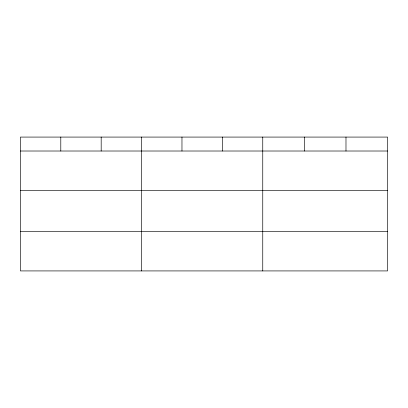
<?xml version="1.0" encoding="UTF-8"?>
<svg xmlns="http://www.w3.org/2000/svg" width="408" height="408" viewBox="0 0 408 408"><rect width="100%" height="100%" fill="white"/><g stroke="black" fill="none" stroke-linecap="round" stroke-linejoin="round"><path stroke-width="0.61" d="M387.6 190.582L387.6 137.078L20.4 137.078L20.4 270.922L387.6 270.922L387.6 190.582L20.4 190.582M20.4 151.011L387.6 151.011M20.4 231.351L387.6 231.351M345.984 137.078L345.984 151.011M304.368 137.078L304.368 151.011M262.752 137.078L262.752 270.922M222.36 137.078L222.36 151.011M181.968 137.078L181.968 151.011M141.576 137.078L141.576 270.922M101.184 137.078L101.184 151.011M60.792 137.078L60.792 151.011"/></g></svg>
